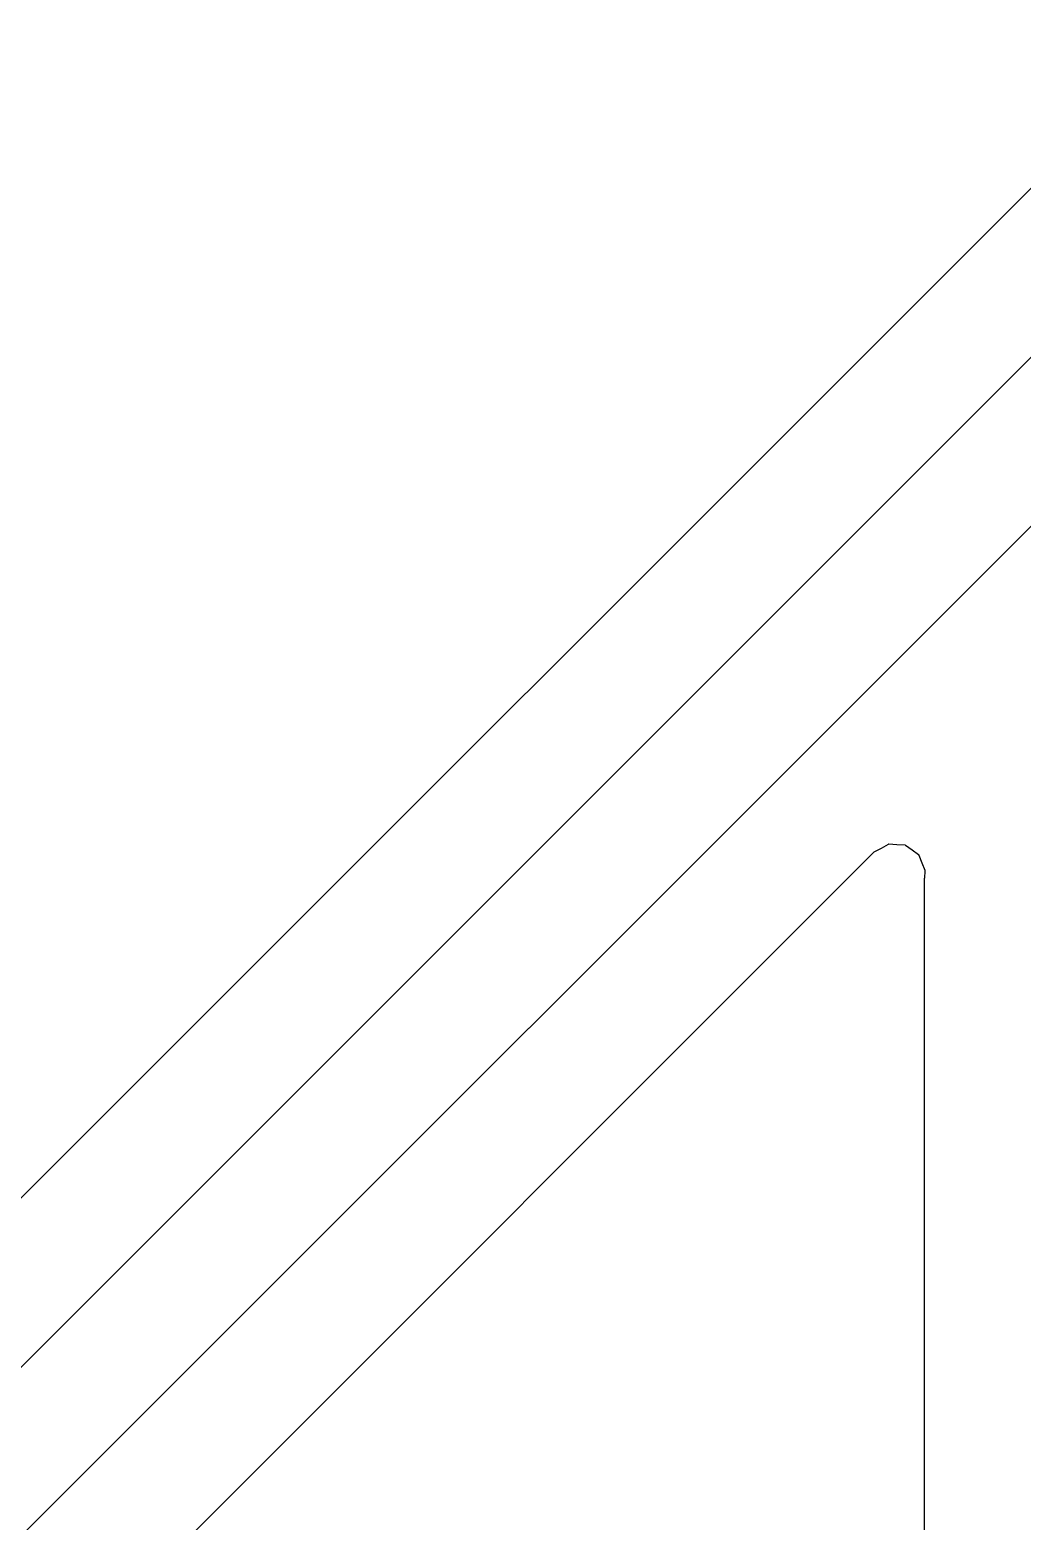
# Model space of a CAD drawing. Header units: inches. Extents: x 6.57 to 9.79, y -8.72 to -3.17.
# Drawn here: x 9.4302 to 9.5937, y -7.522 to -7.2763 of the extents above; entities that cross this region are included whole.
import ezdxf

# ---------------------------------------------------------------- set-up
doc = ezdxf.new("R2010")
doc.units = ezdxf.units.IN
doc.header["$MEASUREMENT"] = 0
doc.layers.add('In2.Cu', color=33, linetype='CONTINUOUS', true_color=0xce7d2c)

msp = doc.modelspace()

# ---------------------------------------------------------------- linework, layer by layer
at = {"layer": 'In2.Cu', "linetype": 'CONTINUOUS'}
for p, q in [((9.62127, -7.27626), (9.11355, -7.78398)), ((9.12028, -7.80512), (9.63315, -7.29225)), ((9.64418, -7.30906), (9.13132, -7.82192)), ((9.18764, -7.79346), (9.56938, -7.41173)), ((9.56938, -7.41173), (9.57055, -7.41109)), ((9.57055, -7.41109), (9.57171, -7.41043)), ((9.57171, -7.41043), (9.57175, -7.41043)), ((9.57175, -7.41043), (9.57179, -7.41041)), ((9.57179, -7.41041), (9.57312, -7.4105)), ((9.57312, -7.4105), (9.57445, -7.41058)), ((9.57445, -7.41058), (9.57449, -7.4106)), ((9.57449, -7.4106), (9.57454, -7.41061)), ((9.57454, -7.41061), (9.5756, -7.4114)), ((9.5756, -7.4114), (9.57669, -7.41218)), ((9.57669, -7.41218), (9.5767, -7.41223)), ((9.5767, -7.41223), (9.57674, -7.41225)), ((9.57674, -7.41225), (9.5772, -7.4135)), ((9.5772, -7.4135), (9.57769, -7.41474)), ((9.57765, -7.41598), (9.57762, -7.41615)), ((9.57762, -7.41615), (9.57762, -7.41623)), ((9.57762, -7.41623), (9.57762, -7.85571)), ((9.57767, -7.41582), (9.57765, -7.41598)), ((9.57769, -7.41505), (9.57767, -7.41582)), ((9.57769, -7.41474), (9.57769, -7.41481)), ((9.57769, -7.41481), (9.5777, -7.41483)), ((9.5777, -7.41483), (9.57769, -7.41505))]:
    msp.add_line(p, q, dxfattribs=at)

doc.saveas('drawing.dxf')
